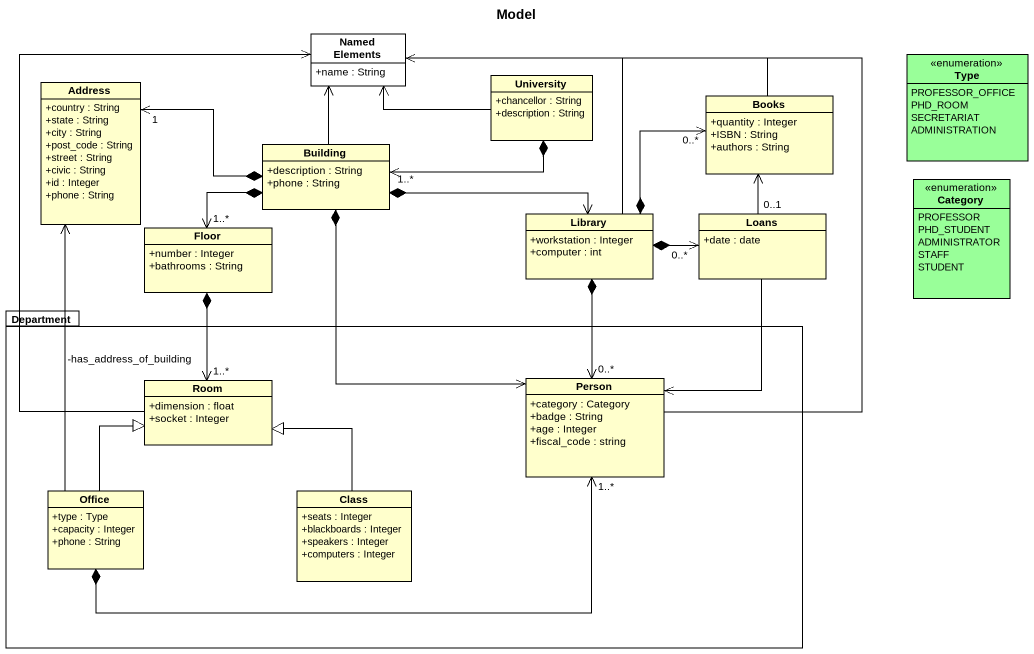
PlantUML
@startuml
title Model
hide circle
hide empty members
skinparam classAttributeIconSize 0
class "Named Elements" as Named_Elements #FFFFFF {
  +name : String
}
enum Type #99FF99 {
  PROFESSOR_OFFICE
  PHD_ROOM
  SECRETARIAT
  ADMINISTRATION
}
class Address {
  +country : String
  +state : String
  +city : String
  +post_code : String
  +street : String
  +civic : String
  +id : Integer
  +phone : String
}
class University {
  +chancellor : String
  +description : String
}
class Books {
  +quantity : Integer
  +ISBN : String
  +authors : String
}
class Building {
  +description : String
  +phone : String
}
enum Category #99FF99 {
  PROFESSOR
  PHD_STUDENT
  ADMINISTRATOR
  STAFF
  STUDENT
}
class Floor {
  +number : Integer
  +bathrooms : String
}
class Library {
  +workstation : Integer
  +computer : int
}
class Loans {
  +date : date
}
package Department {
  class Room {
    +dimension : float
    +socket : Integer
  }
  class "Person" as Person_ {
    +category : Category
    +badge : String
    +age : Integer
    +fiscal_code : string
  }
  class Office {
    +type : Type
    +capacity : Integer
    +phone : String
  }
  class "Class" as Class_ {
    +seats : Integer
    +blackboards : Integer
    +speakers : Integer
    +computers : Integer
  }
}
University -left-> Named_Elements
University *-left-> "1..*" Building
Books -left-> Named_Elements
Building -up-> Named_Elements
Building *-left-> "1" Address
Building *--> "1..*" Floor
Building *-right-> Library
Building *--> Person_
Floor *--> "1..*" Room
Library -up-> Named_Elements
Library *-up-> "0..*" Books
Library "0..*" *-right-> Loans
Library *--> "0..*" Person_
Loans "0..1" -up-> Books
Loans --> Person_
Room -up-> Named_Elements
Person_ -up-> Named_Elements
Office -up-> "-has_address_of_building" Address
Office -up-|> Room
Office *-right-> "1..*" Person_
Class_ -up-|> Room
@enduml
